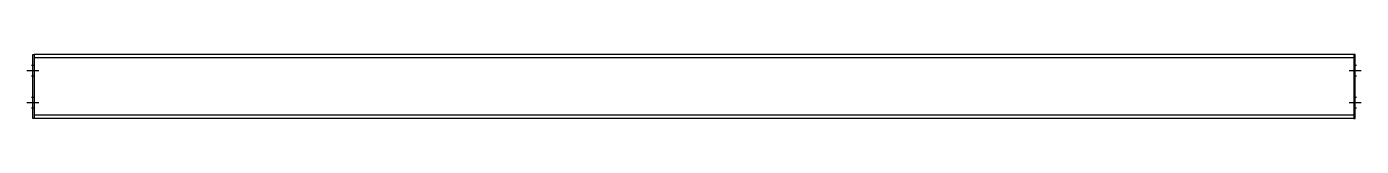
# Model space of a CAD drawing. Header units: millimetres. Extents: x 74704 to 80961, y 43700 to 44000.
import ezdxf

# ---------------------------------------------------------------- set-up
doc = ezdxf.new("R2010")
doc.units = ezdxf.units.MM
doc.header["$LTSCALE"] = 300
doc.header["$MEASUREMENT"] = 0

msp = doc.modelspace()

# ---------------------------------------------------------------- linework, layer by layer
for p, q in [((74738.3, 44000), (74738.3, 43700)), ((80926.3, 44000), (74738.3, 44000)), ((80926.3, 43984.9), (74738.3, 43984.9)), ((80926.3, 43715.1), (74738.3, 43715.1)), ((80926.3, 43700), (74738.3, 43700))]:
    msp.add_line(p, q)
at = {"color": 1}
for p, q in [((74703.9, 43925), (74760.7, 43925)), ((80903.9, 43925), (80960.7, 43925)), ((74703.9, 43775), (74760.7, 43775)), ((80903.9, 43775), (80960.7, 43775))]:
    msp.add_line(p, q, dxfattribs=at)
at = {"color": 2}
for p, q in [((74726.3, 43950), (74738.3, 43950)), ((80926.3, 43950), (80938.3, 43950)), ((74726.3, 43900), (74738.3, 43900)), ((80926.3, 43900), (80938.3, 43900)), ((74726.3, 43800), (74738.3, 43800)), ((80926.3, 43800), (80938.3, 43800)), ((74726.3, 43750), (74738.3, 43750)), ((80926.3, 43750), (80938.3, 43750))]:
    msp.add_line(p, q, dxfattribs=at)
for points in [[(74732.3, 44000), (74738.3, 44000), (74738.3, 43700), (74732.3, 43700)], [(80932.3, 44000), (80926.3, 44000), (80926.3, 43700), (80932.3, 43700)]]:
    msp.add_lwpolyline(points, close=True)

doc.saveas('drawing.dxf')
